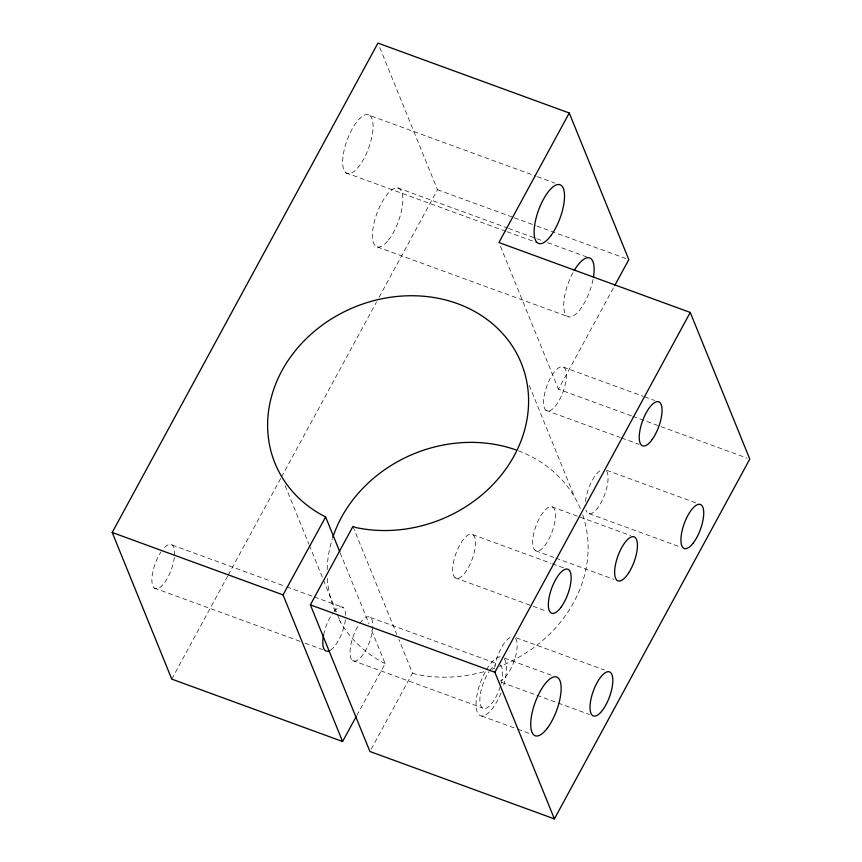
<?xml version="1.0" encoding="UTF-8"?>
<svg xmlns="http://www.w3.org/2000/svg" width="862" height="862" viewBox="0 0 862 862"><rect width="100%" height="100%" fill="white"/><g stroke="black" fill="none" stroke-linecap="round" stroke-linejoin="round"><path stroke-width="0.65" stroke-dasharray="4.31 3.23" d="M171.754 679.105L227.59 576.269M228.236 575.083L280.872 478.162M281.508 476.977L376.5 302.034M379.075 297.304L437.476 189.737L378.946 45.589M631.469 415.85L558.457 389.182L614.1 286.712M371.188 749.164L412.499 673.071L398.88 639.518M356.771 715.546L385.163 663.6L371.037 628.807M369.83 115.476A31.28 11.465 -69.9 0 1 359.993 164.976A31.28 11.465 -69.9 0 1 343.755 151.992A31.28 11.465 -69.9 0 1 369.83 115.476L536.089 176.214M537.349 176.678L554.977 183.11M437.476 189.737L513.009 217.321M514.258 217.784L535.658 225.596M536.918 226.059L628.807 259.624M397.781 187.927L507.276 227.924M508.537 228.387L542.521 240.8M547.553 242.642L587.83 257.35M345.888 172.82L505.854 231.264M507.115 231.716L537.338 242.761M377.47 247.006L568.769 316.893M563.963 367.363A23.457 8.598 -69.9 0 1 556.583 404.493A23.457 8.598 -69.9 0 1 544.407 394.753A23.457 8.598 -69.9 0 1 563.963 367.363L643.257 396.337M644.517 396.789L654.592 400.474M632.73 416.314L747.268 458.153M546.002 410.377L620.274 437.508M621.534 437.961L639.151 444.404M606.611 470.243L697.239 503.354M589.22 513.698L679.849 546.81M552.434 507.018A23.457 8.598 -69.9 0 1 546.508 543.232A23.457 8.598 -69.9 0 1 533.158 536.433A23.457 8.598 -69.9 0 1 552.434 507.018L630.65 535.582M535.636 550.775L554.557 557.682M555.818 558.145L613.852 579.339M473.055 534.785A23.457 8.598 -69.9 0 1 465.674 571.905A23.457 8.598 -69.9 0 1 453.498 562.175A23.457 8.598 -69.9 0 1 473.055 534.785L551.098 563.295M552.348 563.748L563.683 567.886M455.104 577.788L546.982 611.363M516.273 637.805L604.391 669.989M504.593 658.137L551.799 675.388M172.249 545.075L285.408 586.408M286.669 586.871L313.078 596.515M314.328 596.978L343.248 607.538M370.412 617.461L497.719 663.966M501.522 682.359L556.906 702.595M558.167 703.047L589.64 714.544M412.499 673.071L415.721 674.246A132.92 114.646 -22.1 0 0 485.672 671.229M154.298 588.078L300.062 641.328M305.083 643.171L322.679 649.592M352.461 660.475L482.289 707.907M481.664 716.02L516.457 728.724M517.696 729.177L531.358 734.176M500.434 246.273L558.457 389.182M529.246 385.422L574.663 497.266M352.957 526.434L396.854 634.551M340.264 553.005L369.022 623.829M285.117 485.586L308.833 543.997M309.339 545.237L322.959 578.79M323.465 580.029L337.096 613.582M337.592 614.822L340.619 622.278M582.777 515.077A132.92 114.646 -22.1 0 1 499.604 666.466M494.572 668.362A132.92 114.646 -22.1 0 1 492.04 669.235M385.163 663.6A132.92 114.646 -22.1 0 1 338.13 617.72M335.34 611.804A132.92 114.646 -22.1 0 1 327.312 577.508M327.183 569.523A132.92 114.646 -22.1 0 1 332.376 538.685M518.396 450.794A132.92 114.646 -22.1 0 1 580.956 510.164M334.133 611.481A23.457 8.62 -69.8 0 1 345.673 615.403M345.382 619.875A23.457 8.62 -69.8 0 1 330.857 649.851M323.606 634.895A23.457 8.62 -69.8 0 1 332.635 613.41M164.653 547.392A23.457 8.598 -69.9 0 1 174.587 555.343M174.383 557.412A23.457 8.598 -69.9 0 1 162.293 585.352A23.457 8.598 -69.9 0 1 151.895 580.966A23.457 8.598 -69.9 0 1 161.086 551.799M606.6 471.115A23.457 8.598 -69.9 0 1 601.353 502.093A23.457 8.598 -69.9 0 1 585.901 510.067M585.46 501.458A23.457 8.598 -69.9 0 1 601.611 469.736M515.584 638.365A23.457 8.598 -69.9 0 1 513.871 661.757A23.457 8.598 -69.9 0 1 500.122 680.958M494.723 667.5A23.457 8.598 -69.9 0 1 511.381 636.899M500.24 664.893A23.457 8.598 -69.9 0 1 496.803 695.322A23.457 8.598 -69.9 0 1 480.554 705.105A23.457 8.598 -69.9 0 1 489.077 671.617M489.67 670.776A23.457 8.598 -69.9 0 1 495.521 664.958M359.842 623.345A23.457 8.598 -69.9 0 1 372.158 632.342A23.457 8.598 -69.9 0 1 352.967 660.809A23.457 8.598 -69.9 0 1 358.667 625.079M504.313 658.891A31.28 11.465 -69.9 0 1 503.052 687.37M501.059 692.865A31.28 11.465 -69.9 0 1 478.162 713.833A31.28 11.465 -69.9 0 1 485.856 670.744M486.48 669.666A31.28 11.465 -69.9 0 1 500.865 656.779M593.024 279.503A31.28 11.465 -69.9 0 1 568.047 316.666A31.28 11.465 -69.9 0 1 573.596 271.573M388.45 240.045A31.28 11.465 -69.9 0 0 400.367 189.554A31.28 11.465 -69.9 0 0 374.076 222.795A31.28 11.465 -69.9 0 0 388.45 240.045"/><path stroke-width="1.29" d="M356.135 716.721L342.58 741.514L171.754 679.105L112.211 532.479L377.933 43.1L569.265 112.997L628.807 259.624L614.735 285.537M569.265 112.997L498.926 242.545L690.246 312.443L749.789 459.069L554.406 818.9L369.917 751.502L310.374 604.865L352.957 526.434L356.178 527.609A132.92 114.646 -22.1 0 0 527.813 388.385A132.92 114.646 -22.1 0 0 330.383 319.587A132.92 114.646 -22.1 0 0 325.631 516.963L339.757 551.755M554.406 818.9L494.863 672.263L690.246 312.443M342.58 741.514L283.038 594.877L325.631 516.963M112.211 532.479L283.038 594.877M310.374 604.865L494.863 672.263M332.775 537.435A132.92 114.646 -22.1 0 1 515.95 449.899M329.92 650.444A23.457 8.62 -69.8 0 1 323.606 634.895M574.211 270.506A31.28 11.465 -69.9 0 1 589.565 257.943A31.28 11.465 -69.9 0 1 593.476 277.036M652.243 439.437A23.457 8.598 -69.9 0 0 659.624 402.306A23.457 8.598 -69.9 0 0 640.067 429.696A23.457 8.598 -69.9 0 0 652.243 439.437M693.177 543.092A23.457 8.598 -69.9 0 0 701.743 505.369A23.457 8.598 -69.9 0 0 682.057 530.917A23.457 8.598 -69.9 0 0 693.177 543.092M561.334 606.859A23.457 8.598 -69.9 0 0 568.715 569.728A23.457 8.598 -69.9 0 0 549.169 597.118A23.457 8.598 -69.9 0 0 561.334 606.859M601.504 711.473A23.457 8.598 -69.9 0 0 611.255 673.319A23.457 8.598 -69.9 0 0 591.504 696.852A23.457 8.598 -69.9 0 0 601.504 711.473M628.506 573.187A23.457 8.598 -69.9 0 0 634.432 536.972A23.457 8.598 -69.9 0 0 615.156 566.388A23.457 8.598 -69.9 0 0 628.506 573.187M547.478 728.002A31.28 11.465 -69.9 0 0 558.253 678.006A31.28 11.465 -69.9 0 0 532.059 713.089A31.28 11.465 -69.9 0 0 547.478 728.002M551.443 234.917A31.28 11.465 -69.9 0 0 561.281 185.416A31.28 11.465 -69.9 0 0 535.216 221.933A31.28 11.465 -69.9 0 0 551.443 234.917"/></g></svg>
